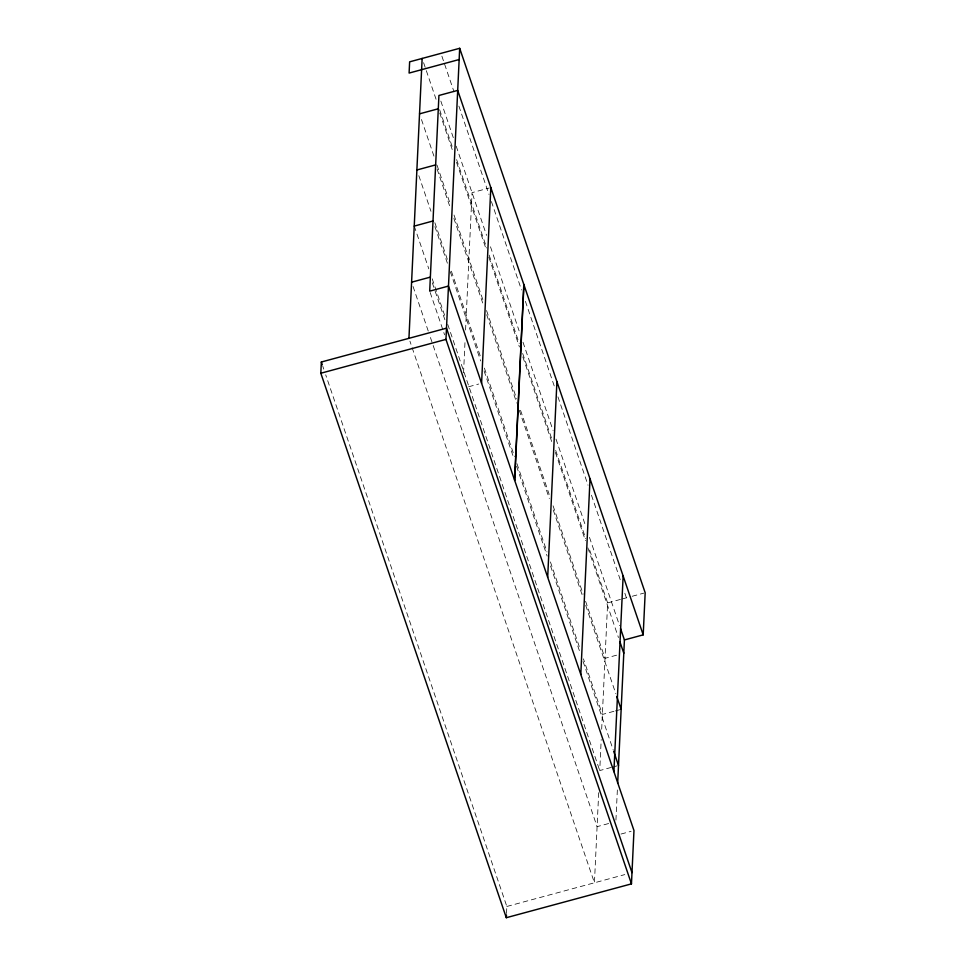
<?xml version="1.0" encoding="UTF-8"?>
<svg xmlns="http://www.w3.org/2000/svg" width="966" height="966" viewBox="0 0 966 966"><rect width="100%" height="100%" fill="white"/><g stroke="black" fill="none" stroke-linecap="round" stroke-linejoin="round"><path stroke-width="0.72" stroke-dasharray="4.83 3.62" d="M463.547 372.828L465.008 341.831M465.564 330.022L472.036 192.657L489.364 187.972M506.51 913.486L506.836 906.47L325.711 374.844M598.691 792.712L594.44 882.791L409.922 341.179M611.285 767.402L599.741 770.566L601.202 739.533M601.685 729.197L607.638 602.881L588.705 547.287M615.934 820.11L617.395 789.113M626.415 597.833L624.471 592.098M468.595 386.774L478.701 384.033M607.638 602.881L620.643 599.367M622.08 598.98L630.75 596.662M632.187 596.276L643.742 593.148M616.586 655.19L605.03 658.305L585.601 601.299M613.929 711.314L602.386 714.442L583.44 658.848M615.378 710.928L619.713 709.756M612.734 767.052L617.069 765.845M608.64 823.527L597.085 826.654L429.556 334.924M620.981 834.056L631.088 831.315M506.836 906.47L624.773 874.592M441.885 56.185L454.032 91.855M458.886 106.079L488.989 194.48M491.416 201.568L521.519 289.981M525.407 301.344L554.544 386.895M557.95 396.833L588.053 485.246M591.458 495.184L620.583 580.735M440.846 101.104L453.803 139.14M456.206 146.18L486.598 235.39M490.486 246.789L519.116 330.831M523.004 342.23L553.083 430.546M556.005 439.083L585.601 525.975M589.489 537.374L619.58 625.69M423.603 62.693L437.2 102.601M439.627 109.726L452.74 148.209M456.628 159.607L486.731 247.984M489.158 255.109L519.261 343.473M522.666 353.447L551.803 438.975M555.679 450.373L585.794 538.738M439.747 112.998L452.704 151.022M456.544 162.288L486.453 250.109M488.881 257.234L519.454 346.975M522.86 356.949L551.972 442.416M555.378 452.378L585.456 540.694M587.883 547.819L618.457 637.56M421.478 119.543L434.591 158.026M437.018 165.15L450.615 205.058M454.008 215.044L483.145 300.559M486.55 310.533L516.653 398.898M520.541 410.309L549.183 494.399M553.071 505.798L583.174 594.175M437.103 169.122L450.53 208.559M453.887 218.425L482.843 303.384M486.719 314.783L516.81 403.1M519.237 410.224L549.328 498.541M553.216 509.939L582.812 596.831M585.722 605.38L615.813 693.697M418.833 175.679L430.969 211.312M434.857 222.711L447.958 261.194M451.364 271.168L480.5 356.683M484.389 368.094L514.492 456.459M516.919 463.583L547.022 551.948M550.427 561.934L579.564 647.449M434.929 226.624L447.886 264.684M450.289 271.688L480.682 360.946M484.075 370.872L513.683 457.812M516.593 466.312L547.167 556.09M550.572 566.028L579.685 651.531M583.078 661.468L613.168 749.821M414.245 226.068L428.807 268.862M432.213 278.8L445.797 318.744M447.741 324.407L599.741 770.566M432.285 282.748L434.688 289.788M435.159 291.201L445.241 320.784M430.184 292.553L444.577 334.816M413.05 286.467L429.073 333.499M322.801 366.283L323.767 369.133"/><path stroke-width="1.45" d="M617.672 783.209L624.422 639.939L643.199 634.855L457.703 90.393L438.926 95.477L429.701 291.152L448.478 286.069L633.974 830.543L631.462 883.866L506.317 917.7L320.821 373.238L321.34 362.009L446.485 328.174L631.981 872.636M408.944 338.317L422.142 58.419M631.462 883.866L445.966 339.392L459.683 48.3L409.632 61.836L409.101 73.066L459.164 59.53M481.587 383.26L490.813 187.585M514.576 480.102L523.813 284.427M514.697 480.44L523.922 284.765M506.317 917.7L506.438 914.899M547.686 577.282L556.923 381.606M580.795 674.473L590.033 478.786M613.905 771.653L623.142 575.977M643.199 634.855L645.179 592.762L459.683 48.3M419.534 113.843L438.31 108.772M416.889 169.98L435.654 164.896M414.233 226.104L433.01 220.985M411.588 282.193L430.365 277.121M320.821 373.238L445.966 339.392M620.546 628.54L624.422 639.939M619.918 641.835L623.807 653.233M616.791 696.546L621.15 709.358M613.651 751.21L618.506 765.495M321.34 362.009L322.318 364.858"/></g></svg>
